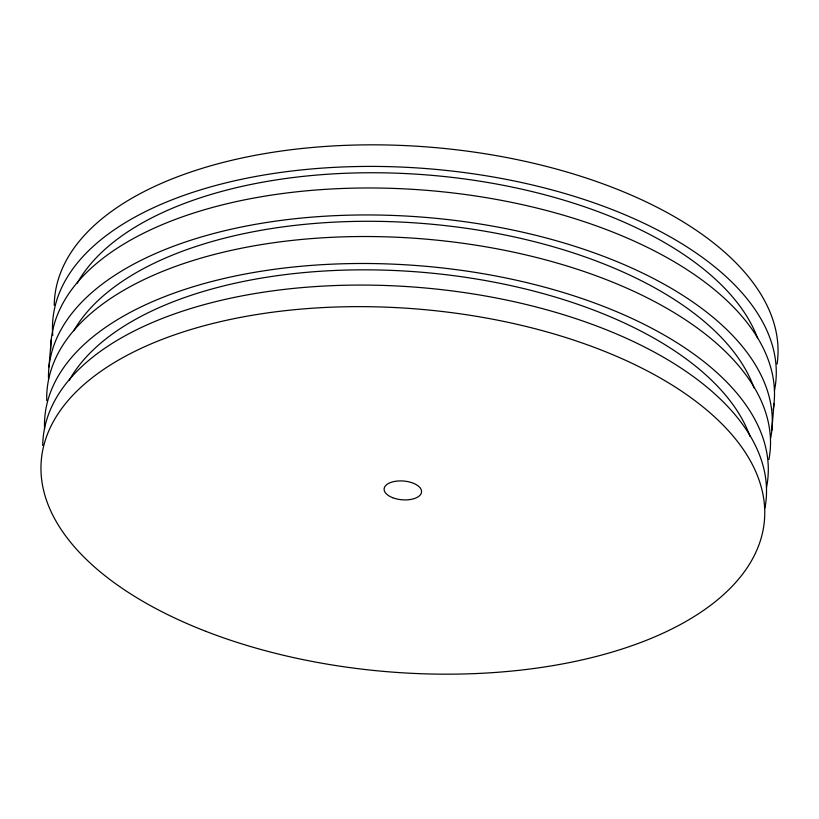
<?xml version="1.0" encoding="UTF-8"?>
<svg xmlns="http://www.w3.org/2000/svg" width="819" height="819" viewBox="0 0 819 819"><rect width="100%" height="100%" fill="white"/><g stroke="black" fill="none" stroke-linecap="round" stroke-linejoin="round"><path stroke-width="1.23" d="M48.976 366.943L51.198 339.977M771.795 430.477L774.016 403.511M54.249 305.272A362.817 181.961 4.7 0 1 430.477 147.205A362.817 181.961 4.7 0 1 777.088 364.107M69.226 380.313A350.307 175.686 4.7 0 1 420.976 272.184A350.307 175.686 4.7 0 1 750.04 436.466M42.721 445.516A362.817 181.961 4.7 0 1 422.696 287.756A362.817 181.961 4.7 0 1 764.926 508.087M44.564 428.787A362.817 181.961 4.7 0 1 420.915 265.878A362.817 181.961 4.7 0 1 766.461 487.755M77.211 283.22A350.307 175.686 4.7 0 1 427.815 175A350.307 175.686 4.7 0 1 757.606 338.216M50.696 349.641A362.817 181.961 4.7 0 1 428.224 190.458A362.817 181.961 4.7 0 1 773.136 409.756M52.774 335.35A362.817 181.961 4.7 0 1 425.296 168.509A362.817 181.961 4.7 0 1 774.446 390.663M73.833 330.671A350.307 175.686 4.7 0 1 426.126 223.73A350.307 175.686 4.7 0 1 754.033 387.919M46.744 400.604A362.817 181.961 4.7 0 1 423.085 238.902A362.817 181.961 4.7 0 1 768.918 459.541M48.516 379.033A362.817 181.961 4.7 0 1 424.856 217.332A362.817 181.961 4.7 0 1 770.699 437.97M205.712 631.275A362.817 181.961 4.7 0 0 764.26 522.174A362.817 181.961 4.7 0 0 238.575 317.772A362.817 181.961 4.7 0 0 205.712 631.275M392.649 497.696A18.765 9.408 4.7 0 0 421.539 492.045A18.765 9.408 4.7 0 0 394.348 481.48A18.765 9.408 4.7 0 0 392.649 497.696"/></g></svg>
